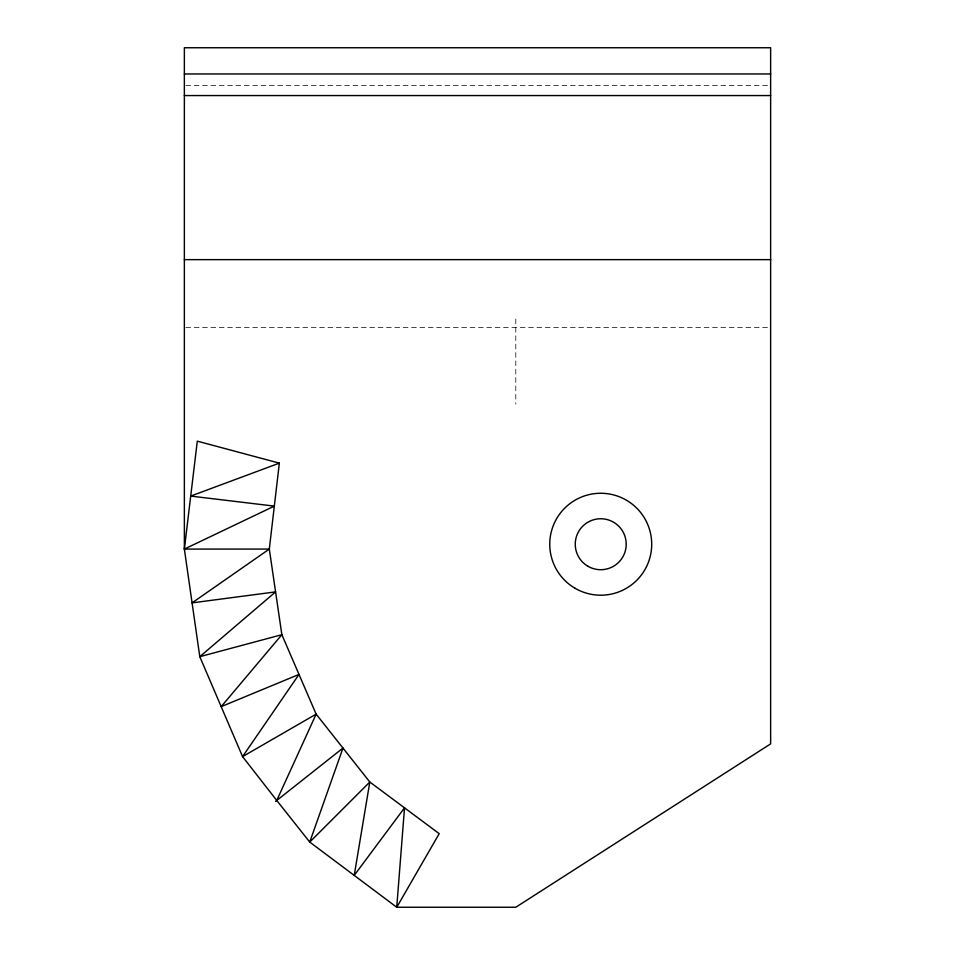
<?xml version="1.0" encoding="UTF-8"?>
<svg xmlns="http://www.w3.org/2000/svg" width="955" height="955" viewBox="0 0 955 955"><rect width="100%" height="100%" fill="white"/><g stroke="black" fill="none" stroke-linecap="round" stroke-linejoin="round"><path stroke-width="0.72" stroke-dasharray="4.78 3.58" d="M185.855 85.484L769.145 85.484M185.855 327.601L769.145 327.601M515.784 319.101L515.784 404.061"/><path stroke-width="1.43" d="M276.747 800.445L316.141 714.137L242.57 756.623L298.999 674.421L221.178 706.652L281.856 634.693L199.798 656.682L275.589 591.885L192.074 602.88L269.31 549.077L184.363 549.077L197.291 441.15L279.349 463.139L269.31 549.077L281.856 634.693L316.141 714.137L369.812 782.014L439.216 833.679L396.743 907.25L309.742 842.083L276.747 800.445L242.57 756.623L199.798 656.682L184.363 549.077L184.363 47.75L770.637 47.75L770.637 743.873L515.784 907.25L396.743 907.25L404.514 807.846L354.221 875.401L369.812 782.014L309.742 842.083L342.976 748.075L275.589 801.364M184.363 549.077L274.336 506.114L190.714 496.087L279.349 463.139M184.363 73.965L770.637 73.965M184.363 95.56L770.637 95.56M184.363 259.641L770.637 259.641M575.244 588.375A50.973 50.973 0 0 0 651.704 544.231A50.973 50.973 0 0 0 575.244 500.086A50.973 50.973 0 0 0 575.244 588.375M587.994 566.303A25.487 25.487 0 0 0 626.217 544.231A25.487 25.487 0 0 0 587.994 522.158A25.487 25.487 0 0 0 587.994 566.303"/></g></svg>
